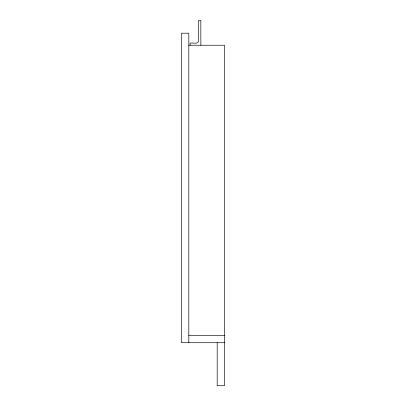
<?xml version="1.0" encoding="UTF-8"?>
<svg xmlns="http://www.w3.org/2000/svg" width="406" height="406" viewBox="0 0 406 406"><rect width="100%" height="100%" fill="white"/><g stroke="black" fill="none" stroke-linecap="round" stroke-linejoin="round"><path stroke-width="0.61" d="M188.815 45.233L224.493 45.233L224.493 385.7L217.185 385.7L217.185 342.71M188.815 335.402L224.493 335.402M224.493 342.71L181.507 342.71L181.507 33.196L188.815 33.196L188.815 342.71M200.848 45.233L200.848 20.3L198.701 20.3L198.701 40.935C198.133 44.873 192.52 42.427 190.104 43.082L190.104 45.233"/></g></svg>
